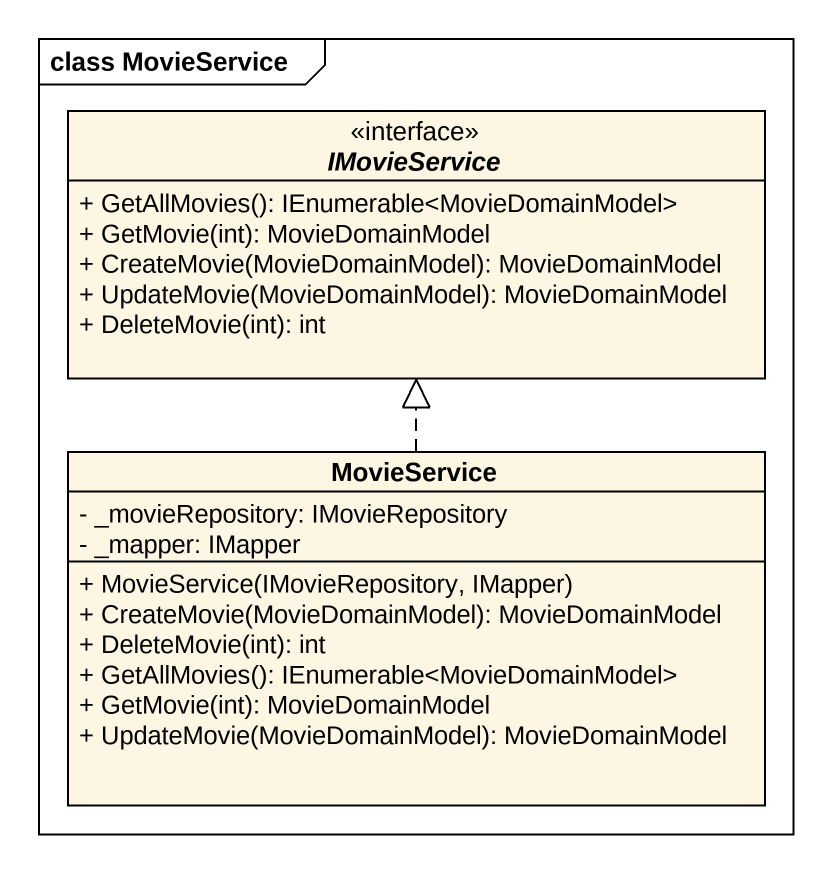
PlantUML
@startuml
mainframe class MovieService
hide circle
hide empty members
skinparam classAttributeIconSize 0
interface IMovieService {
  + GetAllMovies(): IEnumerable<MovieDomainModel>
  + GetMovie(int): MovieDomainModel
  + CreateMovie(MovieDomainModel): MovieDomainModel
  + UpdateMovie(MovieDomainModel): MovieDomainModel
  + DeleteMovie(int): int
}
class MovieService {
  - _movieRepository: IMovieRepository
  - _mapper: IMapper
  + MovieService(IMovieRepository, IMapper)
  + CreateMovie(MovieDomainModel): MovieDomainModel
  + DeleteMovie(int): int
  + GetAllMovies(): IEnumerable<MovieDomainModel>
  + GetMovie(int): MovieDomainModel
  + UpdateMovie(MovieDomainModel): MovieDomainModel
}
MovieService .up.|> IMovieService
@enduml
